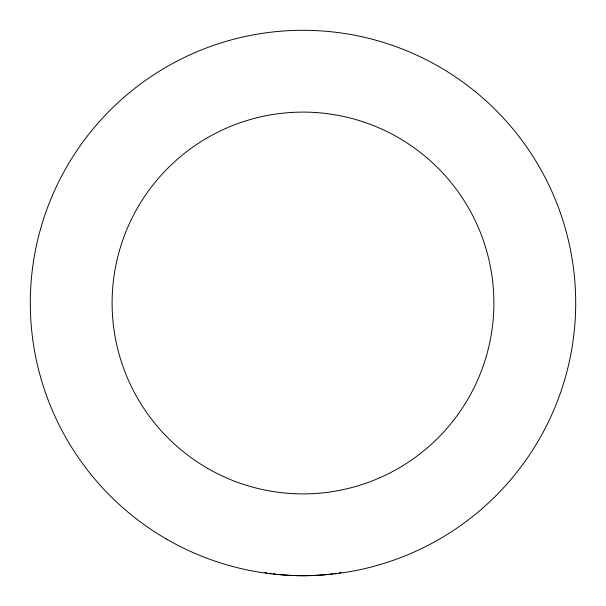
<?xml version="1.0" encoding="UTF-8"?>
<svg xmlns="http://www.w3.org/2000/svg" width="606" height="606" viewBox="0 0 606 606"><rect width="100%" height="100%" fill="white"/><g stroke="black" fill="none" stroke-linecap="round" stroke-linejoin="round"><path stroke-width="0.91" d="M341.057 572.556A231.795 231.795 0 0 1 339.262 572.844M336.557 573.261A231.795 231.795 0 0 1 334.754 573.511M332.952 573.753A231.795 231.795 0 0 1 330.24 574.094M328.429 574.299A231.795 231.795 0 0 1 277.571 574.299M275.76 574.094A231.795 231.795 0 0 1 273.048 573.753M271.246 573.511A231.795 231.795 0 0 1 269.443 573.261M266.738 572.844A231.795 231.795 0 0 1 264.943 572.556M166.65 539.166A272.7 272.7 0 0 0 575.7 303A272.7 272.7 0 0 0 166.65 66.834A272.7 272.7 0 0 0 166.65 539.166M207.555 468.317A190.89 190.89 0 0 0 493.89 303A190.89 190.89 0 0 0 207.555 137.683A190.89 190.89 0 0 0 207.555 468.317"/></g></svg>
